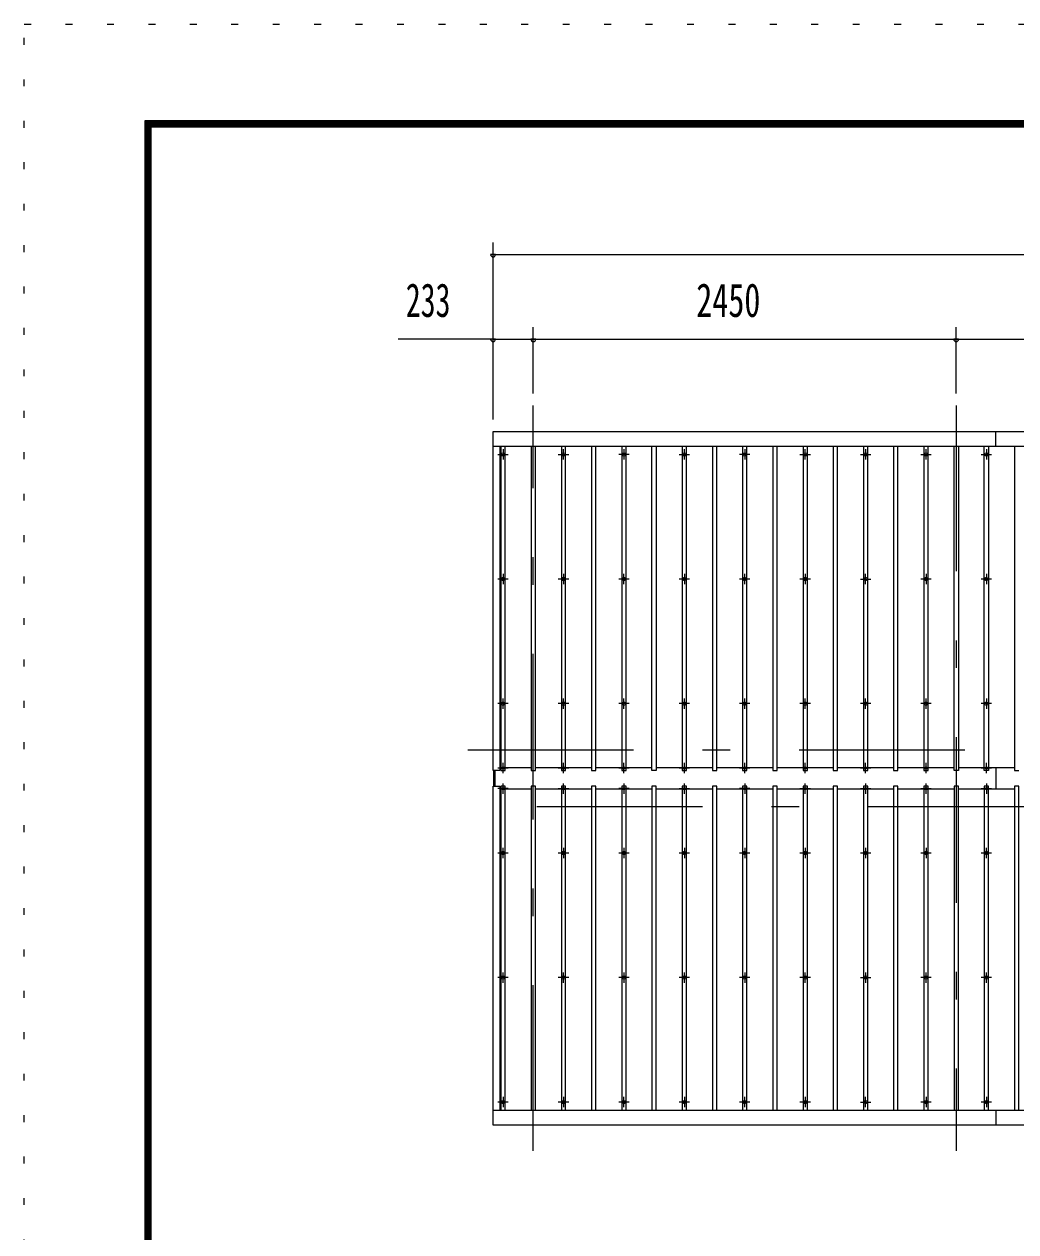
# Model space of a CAD drawing. Units: millimetres, scale not verified, with parts at other scales. Extents: x -32711 to 32716, y -14700 to 14700.
# Drawn here: x -8864 to -3119, y 7704 to 14700 of the extents above; entities that cross this region are included whole.
import ezdxf
from ezdxf.enums import TextEntityAlignment as Align

# ---------------------------------------------------------------- set-up
doc = ezdxf.new("R2010")
doc.units = ezdxf.units.MM
doc.header["$LTSCALE"] = 80
doc.linetypes.add('USER3', pattern=[24, 12, -5, 2, -5])
doc.linetypes.add('USER4', pattern=[3, 0.5, -2.5])
for name, color, linetype, lineweight in [('0-2_1-07BOLD', 7, 'Continuous', 18), ('0-3_1-27CENTER', 3, 'USER3', 18), ('0-4_1-47THIN', 4, 'Continuous', 18), ('0-5_1-57DIM', 3, 'Continuous', 18), ('0-C_F-F1PAPER', 5, 'Continuous', 18), ('0-D_F-E_J_ADD', 5, 'USER4', 18)]:
    doc.layers.add(name, color=color, linetype=linetype, lineweight=lineweight)
doc.styles.add('ＭＳ ゴシック', font='')
doc.styles.get('ＭＳ ゴシック').set_extended_font_data('MS Gothic')

msp = doc.modelspace()

# ---------------------------------------------------------------- linework, layer by layer
at = {"layer": '0-2_1-07BOLD'}
for p, q in [((-3234.55, 12253.1), (-3234.55, 12340.54)), ((4518.45, 12253.1), (-6147.55, 12253.1)), ((-6142.55, 10286.06), (-6142.55, 10377.02)), ((-6137.55, 10377.02), (-6137.55, 10286.06)), ((-3234.55, 10392.03), (-3234.55, 10271.05)), ((-6147.55, 8409.98), (4518.45, 8409.98)), ((-3234.55, 8409.98), (-3234.55, 8322.54))]:
    msp.add_line(p, q, dxfattribs=at)
for points in [[(-6147.55, 10377.02), (-6147.55, 12340.54), (4518.45, 12340.54), (4518.45, 10377.02), (4478.45, 10377.02), (4478.45, 12253.1)], [(-6107.55, 12253.1), (-6107.55, 10377.02), (-6147.55, 10377.02)], [(-6147.55, 8322.54), (-6147.55, 10286.06), (-6107.55, 10286.06), (-6107.55, 8409.98)], [(4478.45, 8409.98), (4478.45, 10286.06), (4518.45, 10286.06), (4518.45, 8322.54), (-6147.55, 8322.54)]]:
    msp.add_lwpolyline(points, dxfattribs=at)
for centre in [(-6089.55, 12207.36), (-5739.55, 12207.36), (-5389.55, 12207.36), (-5039.55, 12207.36), (-4689.55, 12207.36), (-4339.55, 12207.36), (-3989.55, 12207.36), (-3639.55, 12207.36), (-3289.55, 12207.36), (-6089.55, 11485.7), (-5739.55, 11485.7), (-5389.55, 11485.7), (-5039.55, 11485.7), (-4689.55, 11485.7), (-4339.55, 11485.7), (-3989.55, 11485.7), (-3639.55, 11485.7), (-3289.55, 11485.7), (-6089.55, 10764.04), (-5739.55, 10764.04), (-5389.55, 10764.04), (-5039.55, 10764.04), (-4689.55, 10764.04), (-4339.55, 10764.04), (-3989.55, 10764.04), (-3639.55, 10764.04), (-3289.55, 10764.04), (-6089.55, 9899.04), (-5739.55, 9899.04), (-5389.55, 9899.04), (-5039.55, 9899.04), (-4689.55, 9899.04), (-4339.55, 9899.04), (-3989.55, 9899.04), (-3639.55, 9899.04), (-3289.55, 9899.04), (-6089.55, 9177.38), (-5739.55, 9177.38), (-5389.55, 9177.38), (-5039.55, 9177.38), (-4689.55, 9177.38), (-4339.55, 9177.38), (-3989.55, 9177.38), (-3639.55, 9177.38), (-3289.55, 9177.38), (-6089.55, 8455.72), (-5739.55, 8455.72), (-5389.55, 8455.72), (-5039.55, 8455.72), (-4689.55, 8455.72), (-4339.55, 8455.72), (-3989.55, 8455.72), (-3639.55, 8455.72), (-3289.55, 8455.72)]:
    msp.add_circle(centre, 10, dxfattribs=at)
for centre, start, end in [((-6089.55, 10380.99), 46.3961, 133.6039), ((-6089.55, 10401.99), 226.39838, 313.60162), ((-5739.55, 10380.99), 46.3961, 133.6039), ((-5739.55, 10401.99), 226.39838, 313.60162), ((-5389.55, 10380.99), 46.3961, 133.6039), ((-5389.55, 10401.99), 226.39838, 313.60162), ((-5039.55, 10380.99), 46.3961, 133.6039), ((-5039.55, 10401.99), 226.39838, 313.60162), ((-4689.55, 10380.99), 46.3961, 133.6039), ((-4689.55, 10401.99), 226.39838, 313.60162), ((-4339.55, 10380.99), 46.3961, 133.6039), ((-4339.55, 10401.99), 226.39838, 313.60162), ((-3989.55, 10380.99), 46.3961, 133.6039), ((-3989.55, 10401.99), 226.39838, 313.60162), ((-3639.55, 10380.99), 46.3961, 133.6039), ((-3639.55, 10401.99), 226.39838, 313.60162), ((-3289.55, 10380.99), 46.3961, 133.6039), ((-3289.55, 10401.99), 226.39838, 313.60162), ((-6089.55, 10261.09), 46.39838, 133.60162), ((-6089.55, 10282.09), 226.3961, 313.6039), ((-5739.55, 10261.09), 46.39838, 133.60162), ((-5739.55, 10282.09), 226.3961, 313.6039), ((-5389.55, 10261.09), 46.39838, 133.60162), ((-5389.55, 10282.09), 226.3961, 313.6039), ((-5039.55, 10261.09), 46.39838, 133.60162), ((-5039.55, 10282.09), 226.3961, 313.6039), ((-4689.55, 10261.09), 46.39838, 133.60162), ((-4689.55, 10282.09), 226.3961, 313.6039), ((-4339.55, 10261.09), 46.39838, 133.60162), ((-4339.55, 10282.09), 226.3961, 313.6039), ((-3989.55, 10261.09), 46.39838, 133.60162), ((-3989.55, 10282.09), 226.3961, 313.6039), ((-3639.55, 10261.09), 46.39838, 133.60162), ((-3639.55, 10282.09), 226.3961, 313.6039), ((-3289.55, 10261.09), 46.39838, 133.60162), ((-3289.55, 10282.09), 226.3961, 313.6039)]:
    msp.add_arc(centre, 14.5, start, end, dxfattribs=at)
at = {"layer": '0-3_1-27CENTER'}
for p, q in [((-5914.55, 8172.54), (-5914.55, 12490.54)), ((-3464.55, 12490.54), (-3464.55, 8172.54)), ((-6119.54, 12207.36), (-6059.55, 12207.36)), ((-6089.55, 12237.37), (-6089.55, 12177.37)), ((-5769.55, 12207.36), (-5709.55, 12207.36)), ((-5739.55, 12177.37), (-5739.55, 12237.37)), ((-5359.55, 12207.36), (-5419.55, 12207.36)), ((-5389.55, 12237.37), (-5389.55, 12177.37)), ((-5069.55, 12207.36), (-5009.55, 12207.36)), ((-5039.55, 12177.37), (-5039.55, 12237.37)), ((-4659.55, 12207.36), (-4719.55, 12207.36)), ((-4689.55, 12237.37), (-4689.55, 12177.37)), ((-4369.55, 12207.36), (-4309.55, 12207.36)), ((-4339.55, 12177.37), (-4339.55, 12237.37)), ((-4019.55, 12207.36), (-3959.55, 12207.36)), ((-3989.55, 12237.37), (-3989.55, 12177.37)), ((-3669.55, 12207.36), (-3609.55, 12207.36)), ((-3639.55, 12177.37), (-3639.55, 12237.37)), ((-3319.55, 12207.36), (-3259.55, 12207.36)), ((-3289.55, 12237.37), (-3289.55, 12177.37)), ((-6059.55, 11485.7), (-6119.54, 11485.7)), ((-6089.55, 11515.7), (-6089.55, 11455.7)), ((-5709.55, 11485.7), (-5769.55, 11485.7)), ((-5739.55, 11515.7), (-5739.55, 11455.7)), ((-5359.55, 11485.7), (-5419.55, 11485.7)), ((-5389.55, 11455.7), (-5389.55, 11515.7)), ((-5009.55, 11485.7), (-5069.55, 11485.7)), ((-5039.55, 11515.7), (-5039.55, 11455.7)), ((-4659.55, 11485.7), (-4719.55, 11485.7)), ((-4689.55, 11455.7), (-4689.55, 11515.7)), ((-4309.55, 11485.7), (-4369.55, 11485.7)), ((-4339.55, 11515.7), (-4339.55, 11455.7)), ((-4019.55, 11485.7), (-3959.55, 11485.7)), ((-3989.55, 11455.7), (-3989.55, 11515.7)), ((-3609.55, 11485.7), (-3669.55, 11485.7)), ((-3639.55, 11515.7), (-3639.55, 11455.7)), ((-3259.55, 11485.7), (-3319.55, 11485.7)), ((-3289.55, 11515.7), (-3289.55, 11455.7)), ((-6089.55, 10734.04), (-6089.55, 10794.04)), ((-5739.55, 10734.04), (-5739.55, 10794.04)), ((-5389.55, 10734.04), (-5389.55, 10794.04)), ((-5039.55, 10734.04), (-5039.55, 10794.04)), ((-4689.55, 10734.04), (-4689.55, 10794.04)), ((-4339.55, 10734.04), (-4339.55, 10794.04)), ((-3989.55, 10734.04), (-3989.55, 10794.04)), ((-3639.55, 10734.04), (-3639.55, 10794.04)), ((-3289.55, 10794.04), (-3289.55, 10734.04)), ((-6059.55, 10764.04), (-6119.54, 10764.04)), ((-5709.55, 10764.04), (-5769.55, 10764.04)), ((-5359.55, 10764.04), (-5419.55, 10764.04)), ((-5009.55, 10764.04), (-5069.55, 10764.04)), ((-4659.55, 10764.04), (-4719.55, 10764.04)), ((-4309.55, 10764.04), (-4369.55, 10764.04)), ((-3959.55, 10764.04), (-4019.55, 10764.04)), ((-3609.55, 10764.04), (-3669.55, 10764.04)), ((-3259.55, 10764.04), (-3319.55, 10764.04)), ((-6294.55, 10496.54), (4665.45, 10496.54)), ((-6119.54, 10391.49), (-6059.55, 10391.49)), ((-6089.55, 10361.5), (-6089.55, 10421.49)), ((-5769.55, 10391.49), (-5709.55, 10391.49)), ((-5739.55, 10361.5), (-5739.55, 10421.49)), ((-5419.55, 10391.49), (-5359.55, 10391.49)), ((-5389.55, 10361.5), (-5389.55, 10421.49)), ((-5069.55, 10391.49), (-5009.55, 10391.49)), ((-5039.55, 10361.5), (-5039.55, 10421.49)), ((-4719.55, 10391.49), (-4659.55, 10391.49)), ((-4689.55, 10361.5), (-4689.55, 10421.49)), ((-4309.55, 10391.49), (-4369.55, 10391.49)), ((-4339.55, 10361.5), (-4339.55, 10421.49)), ((-4019.55, 10391.49), (-3959.55, 10391.49)), ((-3989.55, 10361.5), (-3989.55, 10421.49)), ((-3609.55, 10391.49), (-3669.55, 10391.49)), ((-3639.55, 10361.5), (-3639.55, 10421.49)), ((-3319.55, 10391.49), (-3259.55, 10391.49)), ((-3289.55, 10361.5), (-3289.55, 10421.49)), ((-6089.55, 10241.59), (-6089.55, 10301.59)), ((-5739.55, 10241.59), (-5739.55, 10301.59)), ((-5389.55, 10301.59), (-5389.55, 10241.59)), ((-5039.55, 10241.59), (-5039.55, 10301.59)), ((-4689.55, 10301.59), (-4689.55, 10241.59)), ((-4339.55, 10241.59), (-4339.55, 10301.59)), ((-3989.55, 10301.59), (-3989.55, 10241.59)), ((-3639.55, 10241.59), (-3639.55, 10301.59)), ((-3289.55, 10301.59), (-3289.55, 10241.59)), ((-6059.55, 10271.59), (-6119.54, 10271.59)), ((-5769.55, 10271.59), (-5709.55, 10271.59)), ((-5359.55, 10271.59), (-5419.55, 10271.59)), ((-5069.55, 10271.59), (-5009.55, 10271.59)), ((-4659.55, 10271.59), (-4719.55, 10271.59)), ((-4369.55, 10271.59), (-4309.55, 10271.59)), ((-4019.55, 10271.59), (-3959.55, 10271.59)), ((-3669.55, 10271.59), (-3609.55, 10271.59)), ((-3319.55, 10271.59), (-3259.55, 10271.59)), ((4665.45, 10166.54), (-6294.55, 10166.54)), ((-6119.54, 9899.04), (-6059.55, 9899.04)), ((-6089.55, 9869.04), (-6089.55, 9929.04)), ((-5769.55, 9899.04), (-5709.55, 9899.04)), ((-5739.55, 9929.04), (-5739.55, 9869.04)), ((-5419.55, 9899.04), (-5359.55, 9899.04)), ((-5389.55, 9929.04), (-5389.55, 9869.04)), ((-5069.55, 9899.04), (-5009.55, 9899.04)), ((-5039.55, 9929.04), (-5039.55, 9869.04)), ((-4719.55, 9899.04), (-4659.55, 9899.04)), ((-4689.55, 9929.04), (-4689.55, 9869.04)), ((-4369.55, 9899.04), (-4309.55, 9899.04)), ((-4339.55, 9929.04), (-4339.55, 9869.04)), ((-4019.55, 9899.04), (-3959.55, 9899.04)), ((-3989.55, 9929.04), (-3989.55, 9869.04)), ((-3669.55, 9899.04), (-3609.55, 9899.04)), ((-3639.55, 9929.04), (-3639.55, 9869.04)), ((-3319.55, 9899.04), (-3259.55, 9899.04)), ((-3289.55, 9869.04), (-3289.55, 9929.04)), ((-6059.55, 9177.38), (-6119.54, 9177.38)), ((-6089.55, 9147.38), (-6089.55, 9207.38)), ((-5709.55, 9177.38), (-5769.55, 9177.38)), ((-5739.55, 9147.38), (-5739.55, 9207.38)), ((-5359.55, 9177.38), (-5419.55, 9177.38)), ((-5389.55, 9207.38), (-5389.55, 9147.38)), ((-5009.55, 9177.38), (-5069.55, 9177.38)), ((-5039.55, 9147.38), (-5039.55, 9207.38)), ((-4659.55, 9177.38), (-4719.55, 9177.38)), ((-4689.55, 9207.38), (-4689.55, 9147.38)), ((-4309.55, 9177.38), (-4369.55, 9177.38)), ((-4339.55, 9147.38), (-4339.55, 9207.38)), ((-4019.55, 9177.38), (-3959.55, 9177.38)), ((-3989.55, 9207.38), (-3989.55, 9147.38)), ((-3609.55, 9177.38), (-3669.55, 9177.38)), ((-3639.55, 9147.38), (-3639.55, 9207.38)), ((-3259.55, 9177.38), (-3319.55, 9177.38)), ((-3289.55, 9147.38), (-3289.55, 9207.38)), ((-6089.55, 8485.72), (-6089.55, 8425.72)), ((-5739.55, 8485.72), (-5739.55, 8425.72)), ((-5389.55, 8425.72), (-5389.55, 8485.72)), ((-5039.55, 8485.72), (-5039.55, 8425.72)), ((-4689.55, 8425.72), (-4689.55, 8485.72)), ((-4339.55, 8485.72), (-4339.55, 8425.72)), ((-3989.55, 8425.72), (-3989.55, 8485.72)), ((-3639.55, 8485.72), (-3639.55, 8425.72)), ((-3289.55, 8485.72), (-3289.55, 8425.72)), ((-6059.55, 8455.72), (-6119.54, 8455.72)), ((-5709.55, 8455.72), (-5769.55, 8455.72)), ((-5359.55, 8455.72), (-5419.55, 8455.72)), ((-5009.55, 8455.72), (-5069.55, 8455.72)), ((-4659.55, 8455.72), (-4719.55, 8455.72)), ((-4309.55, 8455.72), (-4369.55, 8455.72)), ((-4019.55, 8455.72), (-3959.55, 8455.72)), ((-3609.55, 8455.72), (-3669.55, 8455.72)), ((-3259.55, 8455.72), (-3319.55, 8455.72))]:
    msp.add_line(p, q, dxfattribs=at)
at = {"layer": '0-4_1-47THIN'}
for p, q in [((-6077.05, 10377.02), (-6077.05, 12253.1)), ((-5902.05, 10377.02), (-5902.05, 12253.1)), ((-5727.05, 10377.02), (-5727.05, 12253.1)), ((-5552.05, 10377.02), (-5552.05, 12253.1)), ((-5377.04, 10377.02), (-5377.04, 12253.1)), ((-5202.05, 12253.1), (-5202.05, 10377.02)), ((-5027.05, 10377.02), (-5027.05, 12253.1)), ((-4852.05, 10377.02), (-4852.05, 12253.1)), ((-4677.05, 10377.02), (-4677.05, 12253.1)), ((-4502.05, 10377.02), (-4502.05, 12253.1)), ((-4327.05, 10377.02), (-4327.05, 12253.1)), ((-4152.05, 10377.02), (-4152.05, 12253.1)), ((-3977.05, 10377.02), (-3977.05, 12253.1)), ((-3802.05, 10377.02), (-3802.05, 12253.1)), ((-3627.05, 10377.02), (-3627.05, 12253.1)), ((-3452.05, 12253.1), (-3452.05, 10377.02)), ((-3277.05, 12253.1), (-3277.05, 10377.02)), ((-6102.05, 10392.03), (-6107.55, 10392.03)), ((-5927.05, 10392.03), (-6077.05, 10392.03)), ((-5752.05, 10392.03), (-5902.05, 10392.03)), ((-5577.05, 10392.03), (-5727.05, 10392.03)), ((-5402.05, 10392.03), (-5552.05, 10392.03)), ((-5227.05, 10392.03), (-5377.04, 10392.03)), ((-5052.05, 10392.03), (-5202.05, 10392.03)), ((-4877.05, 10392.03), (-5027.05, 10392.03)), ((-4702.04, 10392.03), (-4852.05, 10392.03)), ((-4527.05, 10392.03), (-4677.05, 10392.03)), ((-4352.05, 10392.03), (-4502.05, 10392.03)), ((-4177.05, 10392.03), (-4327.05, 10392.03)), ((-4002.05, 10392.03), (-4152.05, 10392.03)), ((-3827.05, 10392.03), (-3977.05, 10392.03)), ((-3652.05, 10392.03), (-3802.05, 10392.03)), ((-3477.05, 10392.03), (-3627.05, 10392.03)), ((-3302.05, 10392.03), (-3452.05, 10392.03)), ((-3127.05, 10392.03), (-3277.05, 10392.03)), ((-6102.05, 10271.05), (-6107.55, 10271.05)), ((-6077.05, 10271.05), (-5927.05, 10271.05)), ((-5902.05, 10271.05), (-5752.05, 10271.05)), ((-5727.05, 10271.05), (-5577.05, 10271.05)), ((-5552.05, 10271.05), (-5402.05, 10271.05)), ((-5377.04, 10271.05), (-5227.05, 10271.05)), ((-5202.05, 10271.05), (-5052.05, 10271.05)), ((-5027.05, 10271.05), (-4877.05, 10271.05)), ((-4852.05, 10271.05), (-4702.04, 10271.05)), ((-4677.05, 10271.05), (-4527.05, 10271.05)), ((-4502.05, 10271.05), (-4352.05, 10271.05)), ((-4327.05, 10271.05), (-4177.05, 10271.05)), ((-4152.05, 10271.05), (-4002.05, 10271.05)), ((-3977.05, 10271.05), (-3827.05, 10271.05)), ((-3802.05, 10271.05), (-3652.05, 10271.05)), ((-3627.05, 10271.05), (-3477.05, 10271.05)), ((-3452.05, 10271.05), (-3302.05, 10271.05)), ((-3277.05, 10271.05), (-3127.05, 10271.05))]:
    msp.add_line(p, q, dxfattribs=at)
for points in [[(-6102.05, 12253.1), (-6102.05, 10377.02), (-6077.05, 10377.02)], [(-5927.05, 12253.1), (-5927.05, 10377.02), (-5902.05, 10377.02)], [(-5752.05, 12253.1), (-5752.05, 10377.02), (-5727.05, 10377.02)], [(-5577.05, 12253.1), (-5577.05, 10377.02), (-5552.05, 10377.02)], [(-5402.05, 12253.1), (-5402.05, 10377.02), (-5377.04, 10377.02)], [(-5202.05, 10377.02), (-5227.05, 10377.02), (-5227.05, 12253.1)], [(-5052.05, 12253.1), (-5052.05, 10377.02), (-5027.05, 10377.02)], [(-4877.05, 12253.1), (-4877.05, 10377.02), (-4852.05, 10377.02)], [(-4702.05, 12253.1), (-4702.05, 10377.02), (-4677.05, 10377.02)], [(-4527.05, 12253.1), (-4527.05, 10377.02), (-4502.05, 10377.02)], [(-4352.05, 12253.1), (-4352.05, 10377.02), (-4327.05, 10377.02)], [(-4177.05, 12253.1), (-4177.05, 10377.02), (-4152.05, 10377.02)], [(-4002.05, 12253.1), (-4002.05, 10377.02), (-3977.05, 10377.02)], [(-3827.05, 12253.1), (-3827.05, 10377.02), (-3802.05, 10377.02)], [(-3652.05, 12253.1), (-3652.05, 10377.02), (-3627.05, 10377.02)], [(-3452.05, 10377.02), (-3477.05, 10377.02), (-3477.05, 12253.1)], [(-3277.05, 10377.02), (-3302.05, 10377.02), (-3302.05, 12253.1)], [(-3127.05, 12253.1), (-3127.05, 10377.02), (-3102.05, 10377.02)], [(-6077.05, 8409.98), (-6077.05, 10286.06), (-6102.05, 10286.06), (-6102.05, 8409.98)], [(-5902.05, 8409.98), (-5902.05, 10286.06), (-5927.05, 10286.06), (-5927.05, 8409.98)], [(-5727.05, 8409.98), (-5727.05, 10286.06), (-5752.05, 10286.06), (-5752.05, 8409.98)], [(-5552.05, 8409.98), (-5552.05, 10286.06), (-5577.05, 10286.06), (-5577.05, 8409.98)], [(-5377.04, 8409.98), (-5377.04, 10286.06), (-5402.05, 10286.06), (-5402.05, 8409.98)], [(-5202.05, 8409.98), (-5202.05, 10286.06), (-5227.05, 10286.06), (-5227.05, 8409.98)], [(-5027.05, 8409.98), (-5027.05, 10286.06), (-5052.05, 10286.06), (-5052.05, 8409.98)], [(-4852.05, 8409.98), (-4852.05, 10286.06), (-4877.05, 10286.06), (-4877.05, 8409.98)], [(-4677.05, 8409.98), (-4677.05, 10286.06), (-4702.05, 10286.06), (-4702.05, 8409.98)], [(-4502.05, 8409.98), (-4502.05, 10286.06), (-4527.05, 10286.06), (-4527.05, 8409.98)], [(-4327.05, 8409.98), (-4327.05, 10286.06), (-4352.05, 10286.06), (-4352.05, 8409.98)], [(-4152.05, 8409.98), (-4152.05, 10286.06), (-4177.05, 10286.06), (-4177.05, 8409.98)], [(-3977.05, 8409.98), (-3977.05, 10286.06), (-4002.05, 10286.06), (-4002.05, 8409.98)], [(-3802.05, 8409.98), (-3802.05, 10286.06), (-3827.05, 10286.06), (-3827.05, 8409.98)], [(-3627.05, 8409.98), (-3627.05, 10286.06), (-3652.05, 10286.06), (-3652.05, 8409.98)], [(-3452.05, 8409.98), (-3452.05, 10286.06), (-3477.05, 10286.06), (-3477.05, 8409.98)], [(-3277.05, 8409.98), (-3277.05, 10286.06), (-3302.05, 10286.06), (-3302.05, 8409.98)], [(-3102.05, 8409.98), (-3102.05, 10286.06), (-3127.05, 10286.06), (-3127.05, 8409.98)]]:
    msp.add_lwpolyline(points, dxfattribs=at)
at = {"layer": '0-5_1-57DIM'}
for p, q in [((-6147.55, 12410.54), (-6147.55, 13435.54)), ((-6133.55, 13365.54), (-6161.55, 13365.54)), ((-6147.55, 13365.54), (4518.45, 13365.54)), ((-5914.55, 12560.54), (-5914.55, 12945.53)), ((-3464.55, 12560.54), (-3464.55, 12945.53)), ((-6147.55, 12875.53), (-6697.05, 12875.53)), ((-6133.55, 12875.53), (-6161.55, 12875.53)), ((-6147.55, 12875.53), (-5914.55, 12875.53)), ((-5900.55, 12875.53), (-5928.55, 12875.53)), ((-5914.55, 12875.53), (-3464.55, 12875.53)), ((-3450.55, 12875.53), (-3478.55, 12875.53)), ((-3464.55, 12875.53), (-664.55, 12875.53))]:
    msp.add_line(p, q, dxfattribs=at)
for centre in [(-6147.55, 13365.54), (-6147.55, 12875.53), (-5914.55, 12875.53), (-3464.55, 12875.53)]:
    msp.add_arc(centre, 14, 180, 0, dxfattribs=at)
at = {"layer": '0-C_F-F1PAPER'}
for points in [[(32016, -14000), (32016, 14140), (-8164, 14140), (-8164, -14000)], [(32012.5, -13996.5), (32012.5, 14136.5), (-8160.5, 14136.5), (-8160.5, -13996.5)], [(32009, -13993), (-8157, -13993), (-8157, 14133), (32009, 14133)], [(32005.5, -13989.5), (32005.5, 14129.5), (-8153.5, 14129.5), (-8153.5, -13989.5)], [(32002, -13986), (-8150, -13986), (-8150, 14126), (32002, 14126)], [(31998.5, -13982.5), (31998.5, 14122.5), (-8146.5, 14122.5), (-8146.5, -13982.5)], [(31995, -13979), (-8143, -13979), (-8143, 14119), (31995, 14119)], [(31991.5, -13975.5), (31991.5, 14115.5), (-8139.5, 14115.5), (-8139.5, -13975.5)], [(31988, -13972), (31988, 14112), (-8136, 14112), (-8136, -13972)], [(31984.5, -13968.5), (31984.5, 14108.5), (-8132.5, 14108.5), (-8132.5, -13968.5)], [(31981, -13965), (-8129, -13965), (-8129, 14105), (31981, 14105)]]:
    msp.add_lwpolyline(points, close=True, dxfattribs=at)
at = {"layer": '0-D_F-E_J_ADD'}
msp.add_lwpolyline([(32716, -14700), (-8864, -14700), (-8864, 14700), (32716, 14700)], close=True, dxfattribs=at)

# ---------------------------------------------------------------- texts
at = {"layer": '0-5_1-57DIM', "color": 7, "style": 'ＭＳ ゴシック'}
for s, width, p in [('233', 0.65, (-6653.25, 12945.53)), ('2450', 0.7, (-4970.53, 12945.53))]:
    msp.add_text(s, height=195, dxfattribs=dict(at, width=width)).set_placement(p, align=Align.BOTTOM_LEFT)

doc.saveas('drawing.dxf')
